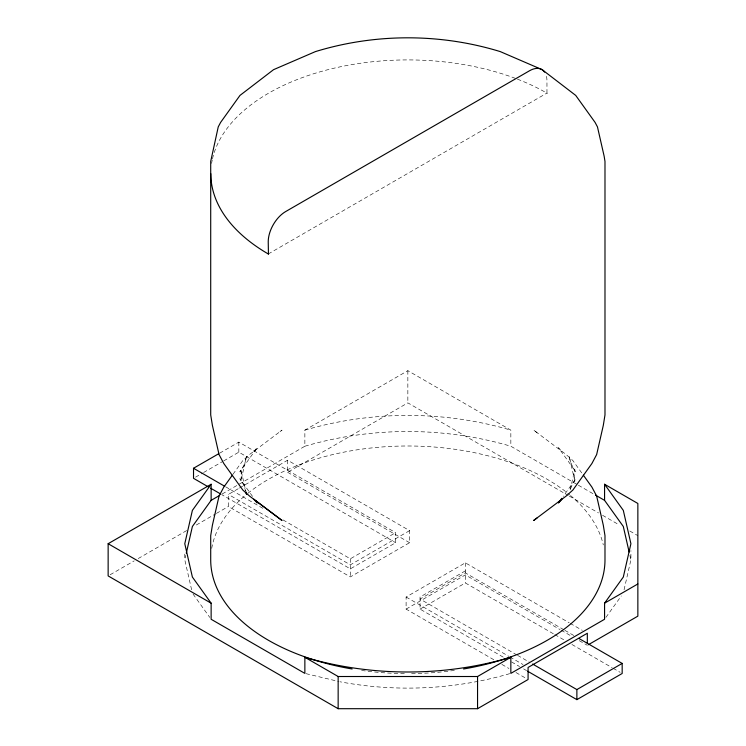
<?xml version="1.0" encoding="UTF-8"?>
<svg xmlns="http://www.w3.org/2000/svg" width="746" height="746" viewBox="0 0 746 746"><rect width="100%" height="100%" fill="white"/><g stroke="black" fill="none" stroke-linecap="round" stroke-linejoin="round"><path stroke-width="0.56" stroke-dasharray="3.73 2.8" d="M191.629 589.806L184.784 559.808L185.801 555.369M570.186 489.833L574.84 469.411L574.364 475.305L574.84 481.198L569.151 456.244L570.513 461.821L572.751 467.061L575.847 471.882L558.465 447.665L561.943 451.405M624.066 589.806L630.911 559.808L630.911 550.613M570.513 488.789L572.751 483.548L575.847 478.736L563.146 496.426M232.994 474.269L242.842 460.543L249.621 454.473L282.025 430.134L278.659 432.624M605.901 617.408L621.306 595.942M253.752 451.405L257.23 447.665L239.858 471.882L242.944 467.061L245.192 461.821L246.553 456.244L240.865 481.198L241.331 475.305L240.865 469.411L245.779 490.971M268.234 253.994L546.958 93.073L547.471 93.371M219.697 453.148L238.832 442.108L395.65 532.653L395.65 542.706L350.35 568.862L221.674 494.579M195.536 477.16L202.586 473.095M203.593 472.516L222.718 461.466M223.725 460.888L238.832 452.169L395.65 542.706M222.224 493.955L304.862 446.239L304.862 430.144L407.848 370.678L510.842 430.144L510.842 446.239L577.357 484.639M239.419 488.043L287.62 460.217L409.591 530.639L409.591 542.706L350.35 576.91L228.379 506.497L228.379 494.421L238.412 488.621M110.147 574.746L134.196 560.871M138.206 558.558L188.3 529.632M196.31 525.007L215.352 514.013M216.349 513.435L228.379 506.497M287.62 460.217L287.62 472.293L407.848 402.877L568.247 495.484M282.995 519.915L350.35 558.801L395.65 532.653M409.591 530.639L350.35 564.843L228.379 494.421M493.805 659.734L406.104 609.109L406.104 597.033L465.355 562.829L569.179 622.77M465.355 570.877L420.045 597.033L420.045 609.109L503.485 657.282M406.104 609.109L465.355 574.905L560.106 629.605M420.045 609.109L465.355 582.952L553.812 634.025M304.862 430.144C371.695 410.524 444.01 410.524 510.842 430.144M304.862 446.239C371.695 426.619 444.01 426.619 510.842 446.239M509.704 673.657C454.818 689.658 396.042 692.391 339.934 681.769M305.991 673.657L338.805 681.499M578.364 485.226L594.487 494.533M569.254 496.062L598.516 512.95M602.544 515.281L618.686 524.606M629.783 531.012L637.858 535.665M570.186 623.358L582.281 630.342M563.864 629.764L465.355 572.891L420.045 599.047L516.549 654.764M564.871 630.351L573.916 635.573M287.62 472.293L409.591 542.706M561.113 630.193L571.194 636.012M579.26 640.665L587.326 645.318M554.819 634.604L564.871 640.404M571.912 644.469L612.121 667.689M613.128 668.267L620.159 672.332M225.693 486.84L264.905 509.471M517.556 655.342L529.623 662.308M406.104 597.033L508.931 656.396M509.938 656.974L523.039 664.546M511.523 661.916L519.57 666.56M523.589 668.882L526.601 670.626M501.872 664.397L508.931 668.472M515.98 672.538L527.068 678.944M537.036 432.624L533.67 430.134L566.074 454.473L572.853 460.543L582.048 473.356M252.549 496.426L239.858 478.736L242.944 483.548L245.732 491.017M193.055 594.077L209.794 617.408M629.894 555.369L630.911 559.808M546.958 93.073L546.958 80.82A24.646 14.23 -60 0 0 546.361 75.952M465.355 562.829L465.355 582.952M407.848 370.678L407.848 402.877M350.35 558.801L350.35 576.91M238.832 442.108L238.832 452.169M184.784 554.064L184.784 559.808M454.361 670.412A197.14 113.821 0 0 1 411.335 673.61M404.36 673.61A197.14 113.821 0 0 1 361.334 670.412M211.705 548.385A197.14 113.821 0 0 1 246.926 494.066M247.812 493.348A197.14 113.821 0 0 1 569.655 494.794M570.513 495.512A197.14 113.821 0 0 1 603.3 544.953M211.603 163.411A197.009 113.746 0 0 1 212.237 159.98M212.489 158.833A197.009 113.746 0 0 1 516.363 78.74M517.463 79.16A197.009 113.746 0 0 1 546.902 93.11"/><path stroke-width="1.12" d="M186.304 553.14L192.384 526.48L211.137 500.352L219.193 495.698M211.137 500.352L211.137 484.257L192.384 510.385L184.784 543.713L192.384 577.05L211.137 603.178L211.137 619.273L304.862 673.386L304.862 657.291C371.695 676.902 444.01 676.902 510.842 657.291L510.842 673.386L604.568 619.273L604.568 603.178L623.311 577.05L630.911 543.713L623.311 510.385L604.568 484.257L604.568 500.352L623.311 526.48L629.139 552.031M232.342 475.183L223.809 487.073L219.054 496.043L212.396 525.249L210.708 535.665L210.708 559.808A197.14 113.821 0 0 0 352.131 668.985M561.813 498.291L558.465 502.953L561.943 499.205M537.036 517.985L533.67 520.475L566.074 496.137L572.853 490.066L591.895 463.536L596.651 454.566L603.309 425.36L604.987 414.944L604.987 161.425L604.148 156.222L597.462 126.885L595.084 122.4L575.716 95.413L542.146 69.667M208.6 487.035L193.522 478.326L193.522 468.264L218.699 453.736M587.326 643.127L587.326 633.251L528.084 667.456L528.084 679.522L477.552 708.7L338.152 708.7L108.142 575.912L108.142 543.713L211.137 484.257M304.862 657.291L338.152 676.51L477.552 676.51L510.842 657.291M604.568 603.178L637.858 583.959M588.314 644.749L637.858 616.149L637.858 503.475L604.568 484.257M532.635 664.052L576.872 689.584L622.173 663.427L622.173 673.489L576.872 699.645L527.608 671.204M541.857 69.537L500.258 51.595C440.308 33.225 375.387 33.225 315.437 51.595L273.558 69.667L239.979 95.413L220.62 122.4L218.242 126.885L210.708 161.425L210.708 414.944L212.396 425.36L219.054 454.566L223.809 463.536L242.842 490.066L249.621 496.137L282.025 520.475L253.752 499.205L257.23 502.953L255.897 501.088M595.495 495.111L604.568 500.352M578.943 638.473L622.173 663.427M193.522 468.264L224.686 486.261M210.614 488.192L220.667 493.992M108.142 543.713L211.137 603.178M268.448 254.162L268.234 241.741A24.646 14.23 -60 0 1 285.653 211.566L529.529 70.758A24.646 14.23 -60 0 1 544.627 72.11M583.363 475.183L591.895 487.073L596.651 496.043L603.309 525.249L604.987 535.665L604.987 559.808A197.14 113.821 0 0 1 463.564 668.985M576.872 689.584L576.872 699.645M477.552 676.51L477.552 708.7M338.152 676.51L338.152 708.7M268.29 253.966A197.009 113.746 0 0 1 210.801 173.678M246.553 494.365L246.003 492.136L246.553 494.365"/></g></svg>
